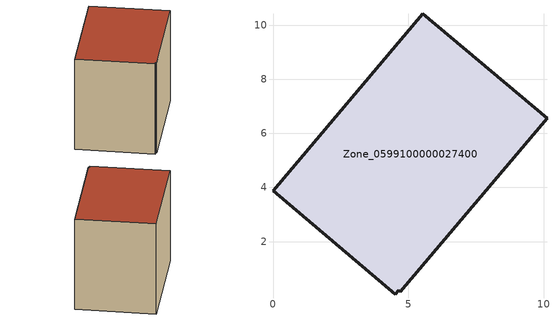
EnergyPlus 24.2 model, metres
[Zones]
Zone_0599100000027400
 floor ground (C_G): 4.7,0.14 4.64,0.19 4.52,0.05 0,3.88 5.54,10.42 10.12,6.55 z0.3
 wall outside (C_F): 10.12,6.55 5.54,10.42 0,3.88 4.52,0.05 4.64,0.19 4.7,0.14 10.12,6.55 z0.3:7.68
 roof outside (C_R): 4.64,0.19 4.7,0.14 10.12,6.55 5.54,10.42 0,3.88 4.52,0.05 z7.68
[BUILDING]
Pand.0599100000027400: North Axis=0; Terrain=City; Loads Convergence Tolerance Value=0.04; Temperature Convergence Tolerance Value=0.4; Solar Distribution=FullExterior; Maximum Number of Warmup Days=25; Minimum Number of Warmup Days=1
[Site:Location]
Rotterdam.The.Hague.AP_ZH_NLD Design_Conditions: Latitude=51.96; Longitude=4.45; Time Zone=1; Elevation=-4.5
[SITE:GROUNDTEMPERATURE:BUILDINGSURFACE]
18, 18, 18, 18, 18, 18, 18, 18, 18, 18, 18, 18
[MATERIAL] Thermal Absorptance=0.9; Solar Absorptance=0.7; Visible Absorptance=0.7
Name | Roughness | Thickness | Conductivity | Density | Specific Heat
G.TI.1946-1964 | MediumSmooth | 0.15 | 1 | 540 | 1210
F.TI.1946-1964 | Rough | 0.3 | 0.857143 | 1920 | 840
R.TI.1946-1964 | MediumRough | 0.2 | 0.277778 | 1500 | 1000
[CONSTRUCTION]
C_G: G.TI.1946-1964
C_F: F.TI.1946-1964
C_R: R.TI.1946-1964
[ZONE]
Zone_0599100000027400: Type=1; Multiplier=1; Ceiling Height=Autocalculate; Volume=Autocalculate; Floor Area=autocalculate; Part of Total Floor Area=Yes
[ZONEINFILTRATION:DESIGNFLOWRATE]
Infil_Zone_0599100000027400: Zone or ZoneList or Space or SpaceList=Zone_0599100000027400; Schedule=AlwaysOn; Design Flow Rate Calculation Method=Flow/Area; Flow Rate per Floor Area=0.003; Constant Term Coefficient=1; Temperature Term Coefficient=0; Velocity Term Coefficient=0; Velocity Squared Term Coefficient=0
[HVACTEMPLATE:ZONE:IDEALLOADSAIRSYSTEM]
Zone_0599100000027400: Maximum Heating Supply Air Temperature=50; Minimum Cooling Supply Air Temperature=13; Maximum Heating Supply Air Humidity Ratio=0.0156; Minimum Cooling Supply Air Humidity Ratio=0.0077; Heating Limit=NoLimit; Cooling Limit=NoLimit; Dehumidification Control Type=ConstantSensibleHeatRatio; Cooling Sensible Heat Ratio=0.7; Dehumidification Setpoint=60; Humidification Control Type=None; Humidification Setpoint=30; Outdoor Air Method=None; Outdoor Air Flow Rate per Person=0.00944; Outdoor Air Flow Rate per Zone Floor Area=0; Outdoor Air Flow Rate per Zone=0; Demand Controlled Ventilation Type=None; Outdoor Air Economizer Type=NoEconomizer; Heat Recovery Type=None; Sensible Heat Recovery Effectiveness=0.7; Latent Heat Recovery Effectiveness=0.65
[ZONECONTROL:THERMOSTAT]
ThermostatControl_Zone_0599100000027400: Zone or ZoneList=Zone_0599100000027400; Control Type Schedule=DualSetpointControlType; Control 1=Thermostat_Zone_0599100000027400; Temperature Difference Between Cutout And Setpoint=0
[THERMOSTATSETPOINT:DUALSETPOINT]
Thermostat_Zone_0599100000027400: Heating Setpoint Temperature Schedule=HeatingSetpoint_Zone_0599100000027400; Cooling Setpoint Temperature Schedule=CoolingSetpoint_Zone_0599100000027400
[SCHEDULE:COMPACT]
HeatingSetpoint_Zone_0599100000027400: Through: 12/31, For: AllDays, Until: 24:00, 21
CoolingSetpoint_Zone_0599100000027400: Through: 12/31, For: AllDays, Until: 24:00, 24
DualSetpointControlType: Through: 12/31, For: AllDays, Until: 24:00, 4
AlwaysOn: Through: 12/31, For: AllDays, Until: 24:00, 1
